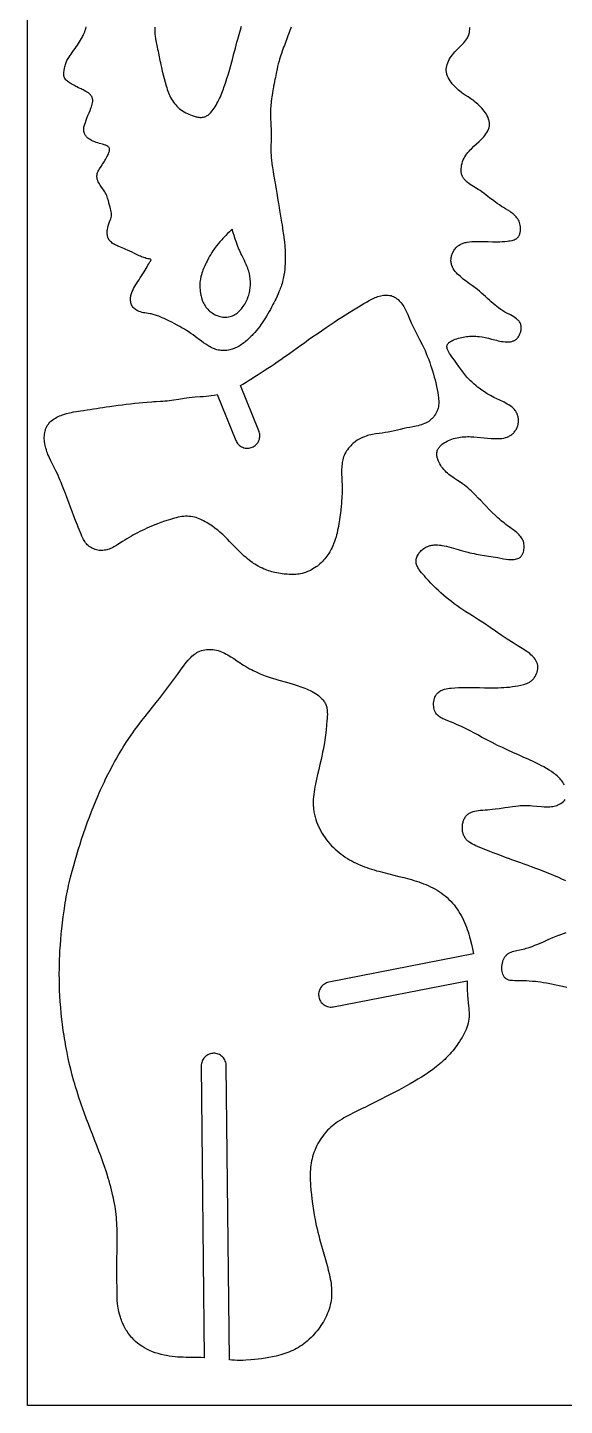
# Model space of a CAD drawing. Extents: x 0 to 1525, y 0 to 1525.
# Drawn here: x 0 to 211, y 0 to 543 of the extents above; entities that cross this region are included whole.
import ezdxf

# ---------------------------------------------------------------- set-up
doc = ezdxf.new("R2010")
doc.units = 0
doc.header["$MEASUREMENT"] = 0

msp = doc.modelspace()

# ---------------------------------------------------------------- linework, layer by layer
for points in [[(0, 0), (0, 1525), (1525, 1525), (1525, 0), (0, 0)], [(80.56, 463.13), (80.06, 462.64), (79.55, 462.15), (78.79, 461.41), (78.04, 460.67), (77.29, 459.91), (76.86, 459.47), (76.45, 459.01), (75.75, 458.23), (75.06, 457.42), (74.41, 456.6), (74.05, 456.11), (73.69, 455.61), (73.34, 455.11), (73, 454.59), (72.62, 454), (72.17, 453.25), (71.72, 452.48), (71.29, 451.71), (70.72, 450.61), (70.4, 449.97), (70.09, 449.33), (69.83, 448.77), (69.58, 448.2), (69.33, 447.63), (69.09, 447.05), (68.87, 446.47), (68.67, 445.89), (68.45, 445.22), (68.28, 444.54), (68.19, 444.2), (68.12, 443.86), (68.05, 443.43), (67.99, 442.99), (67.91, 442.12), (67.88, 441.59), (67.88, 441.06), (67.89, 440.35), (67.91, 439.91), (67.94, 439.46), (68, 438.75), (68.12, 437.87), (68.24, 437.17), (68.34, 436.73), (68.45, 436.3), (68.65, 435.62), (68.95, 434.8), (69.16, 434.31), (69.4, 433.84), (69.66, 433.38), (69.95, 432.93), (70.26, 432.5), (70.59, 432.08), (71.01, 431.61), (71.45, 431.17), (71.85, 430.81), (72.28, 430.48), (72.72, 430.16), (73.18, 429.87), (73.65, 429.61), (74.13, 429.37), (74.73, 429.12), (75.34, 428.91), (75.86, 428.77), (76.4, 428.66), (76.93, 428.57), (77.46, 428.53), (78, 428.51), (78.53, 428.53), (79.15, 428.61), (79.76, 428.73), (80.26, 428.88), (80.74, 429.06), (81.22, 429.29), (81.68, 429.55), (82.13, 429.83), (82.55, 430.15), (83.04, 430.56), (83.49, 430.99), (83.87, 431.39), (84.24, 431.81), (84.58, 432.24), (84.9, 432.68), (85.21, 433.14), (85.51, 433.61), (85.82, 434.15), (86.11, 434.71), (86.35, 435.2), (86.56, 435.69), (86.93, 436.68), (87.1, 437.18), (87.24, 437.69), (87.38, 438.29), (87.51, 438.9), (87.59, 439.42), (87.66, 439.94), (87.71, 440.47), (87.74, 441), (87.77, 441.53), (87.77, 442.06), (87.75, 442.68), (87.71, 443.3), (87.66, 443.83), (87.59, 444.36), (87.49, 444.97), (87.37, 445.58), (87.24, 446.1), (87.11, 446.61), (86.92, 447.2), (86.72, 447.78), (86.4, 448.59), (86.12, 449.24), (85.76, 450.04), (85.38, 450.84), (84.99, 451.63), (84.37, 452.9), (84.06, 453.54), (83.7, 454.34), (83.27, 455.31), (82.88, 456.29), (82.57, 457.11), (82.15, 458.27), (81.81, 459.27), (81.36, 460.61), (80.99, 461.78), (80.56, 463.13)], [(74.65, 398.05), (82.03, 379.9), (82.23, 379.5), (82.46, 379.11), (82.74, 378.73), (83.06, 378.37), (83.43, 378.04), (83.82, 377.74), (84.26, 377.48), (84.72, 377.27), (85.2, 377.1), (85.7, 376.99), (86.19, 376.92), (86.69, 376.91), (87.16, 376.95), (87.63, 377.03), (88.07, 377.15), (88.49, 377.3), (88.89, 377.5), (89.28, 377.73), (89.66, 378.01), (90.02, 378.33), (90.36, 378.7), (90.65, 379.1), (90.91, 379.53), (91.13, 379.99), (91.29, 380.47), (91.41, 380.97), (91.47, 381.46), (91.48, 381.96), (91.44, 382.43), (91.36, 382.9), (91.25, 383.34), (91.09, 383.76), (83.85, 401.58), (84.84, 402.2), (86.07, 402.96), (87.31, 403.73), (88.55, 404.5), (89.55, 405.13), (90.78, 405.91), (92, 406.69), (93.22, 407.48), (94.69, 408.44), (95.9, 409.25), (97.11, 410.07), (98.31, 410.89), (99.74, 411.88), (100.94, 412.72), (101.54, 413.14), (102.13, 413.56), (102.72, 413.98), (103.32, 414.4), (104.74, 415.42), (106.17, 416.43), (107.59, 417.45), (109.02, 418.47), (110.69, 419.66), (112.35, 420.84), (114.03, 422.01), (115.7, 423.17), (117.64, 424.49), (119.57, 425.79), (120.79, 426.59), (122.25, 427.55), (123.71, 428.49), (125.18, 429.42), (126.66, 430.34), (128.39, 431.41), (130.38, 432.62), (132.42, 433.84), (133.44, 434.44), (134.48, 435.03), (135.39, 435.51), (136.32, 435.96), (136.86, 436.2), (137.4, 436.41), (137.96, 436.6), (138.51, 436.77), (139.08, 436.92), (139.65, 437.04), (140.22, 437.12), (140.8, 437.17), (141.39, 437.19), (141.98, 437.17), (142.57, 437.1), (143.14, 436.99), (143.63, 436.84), (144.11, 436.65), (144.56, 436.41), (144.99, 436.14), (145.47, 435.79), (145.92, 435.41), (146.35, 435), (146.76, 434.57), (147.13, 434.13), (147.49, 433.67), (147.82, 433.19), (148.14, 432.7), (148.44, 432.2), (148.72, 431.69), (149.24, 430.65), (149.74, 429.58), (150.2, 428.49), (151.12, 426.32), (151.6, 425.25), (152.11, 424.18), (152.63, 423.14), (153.15, 422.1), (153.69, 421.06), (154.36, 419.77), (155.42, 417.7), (155.92, 416.65), (156.53, 415.33), (157, 414.26), (157.44, 413.18), (157.87, 412.08), (158.37, 410.71), (158.75, 409.61), (159.11, 408.51), (159.46, 407.4), (159.86, 406.02), (160.18, 404.9), (160.47, 403.78), (160.75, 402.65), (161.08, 401.21), (161.32, 400.04), (161.54, 398.87), (161.73, 397.67), (161.82, 396.93), (161.89, 396.18), (161.92, 395.59), (161.93, 395), (161.91, 394.41), (161.86, 393.82), (161.78, 393.25), (161.66, 392.68), (161.58, 392.33), (161.47, 391.99), (161.35, 391.65), (161.21, 391.32), (160.95, 390.79), (160.66, 390.28), (160.33, 389.79), (159.97, 389.32), (159.57, 388.87), (159.37, 388.65), (159.15, 388.44), (158.59, 387.95), (158.29, 387.72), (157.99, 387.5), (157.5, 387.18), (156.98, 386.89), (156.66, 386.73), (156.32, 386.59), (155.65, 386.32), (155.09, 386.13), (154.54, 385.97), (153.83, 385.79), (153.11, 385.63), (151.67, 385.35), (150.51, 385.12), (149.35, 384.88), (148.21, 384.62), (146.79, 384.28), (145.66, 384.01), (144.52, 383.74), (143.39, 383.5), (142.68, 383.36), (141.96, 383.23), (140.81, 383.05), (139.65, 382.89), (138.49, 382.74), (137.05, 382.54), (135.9, 382.34), (135.18, 382.19), (134.47, 382.02), (133.91, 381.87), (133.35, 381.7), (132.65, 381.45), (131.96, 381.17), (131.42, 380.91), (130.89, 380.64), (130.37, 380.34), (129.86, 380.02), (129.35, 379.68), (128.87, 379.32), (128.28, 378.84), (127.72, 378.33), (127.29, 377.91), (126.88, 377.47), (126.63, 377.19), (126.4, 376.9), (125.94, 376.31), (125.62, 375.83), (125.32, 375.32), (124.97, 374.68), (124.81, 374.36), (124.67, 374.02), (124.48, 373.49), (124.3, 372.94), (124.14, 372.39), (124.02, 371.83), (123.93, 371.26), (123.84, 370.69), (123.77, 369.97), (123.72, 369.24), (123.7, 368.65), (123.69, 368.06), (123.69, 367.32), (123.7, 366.57), (123.75, 365.37), (123.81, 363.87), (123.86, 362.67), (123.89, 361.19), (123.86, 359.42), (123.8, 357.68), (123.68, 355.94), (123.62, 355.07), (123.53, 354.2), (123.35, 352.47), (123.21, 351.32), (123.01, 349.87), (122.85, 348.71), (122.74, 347.98), (122.62, 347.25), (122.41, 346.08), (122.12, 344.63), (121.87, 343.48), (121.68, 342.77), (121.49, 342.06), (121.15, 340.93), (120.91, 340.24), (120.66, 339.55), (120.22, 338.46), (119.92, 337.8), (119.59, 337.14), (119.32, 336.62), (119.03, 336.11), (118.65, 335.48), (118.23, 334.87), (117.89, 334.39), (117.53, 333.91), (117.06, 333.33), (116.57, 332.77), (116.15, 332.33), (115.73, 331.91), (115.17, 331.4), (114.61, 330.91), (114.14, 330.53), (113.65, 330.17), (113.04, 329.75), (112.41, 329.36), (111.89, 329.06), (111.37, 328.79), (110.7, 328.47), (110.03, 328.19), (109.47, 327.99), (108.91, 327.81), (108.21, 327.63), (107.5, 327.47), (106.93, 327.38), (106.34, 327.3), (105.62, 327.24), (104.89, 327.2), (104.3, 327.19), (103.71, 327.2), (102.98, 327.23), (102.24, 327.27), (101.06, 327.38), (100.33, 327.47), (99.61, 327.58), (98.88, 327.69), (98.15, 327.83), (97.44, 327.98), (96.73, 328.15), (96.16, 328.3), (95.61, 328.46), (94.91, 328.68), (94.22, 328.92), (93.67, 329.13), (93.14, 329.34), (92.47, 329.64), (91.8, 329.95), (90.76, 330.49), (90.13, 330.86), (89.51, 331.24), (89.02, 331.55), (88.54, 331.88), (87.94, 332.31), (87.36, 332.75), (86.45, 333.48), (85.9, 333.95), (85.37, 334.43), (84.51, 335.23), (83.98, 335.73), (83.46, 336.24), (82.64, 337.07), (81.62, 338.12), (80.61, 339.18), (79.59, 340.23), (78.77, 341.07), (78.25, 341.58), (77.72, 342.09), (77.3, 342.49), (76.87, 342.88), (76.33, 343.37), (75.78, 343.85), (74.89, 344.59), (74.32, 345.04), (73.73, 345.48), (72.79, 346.16), (72.19, 346.58), (71.57, 346.98), (70.57, 347.6), (69.94, 347.98), (69.29, 348.33), (68.76, 348.6), (68.23, 348.86), (67.57, 349.16), (66.88, 349.42), (66.34, 349.6), (65.78, 349.76), (65.08, 349.91), (64.37, 350.02), (63.66, 350.08), (62.94, 350.11), (62.22, 350.1), (61.5, 350.05), (60.78, 349.97), (60.05, 349.86), (59.32, 349.73), (58.59, 349.56), (57.86, 349.38), (57.13, 349.17), (56.26, 348.91), (55.39, 348.63), (53.97, 348.13), (52.55, 347.61), (51.17, 347.09), (49.53, 346.44), (47.92, 345.77), (47, 345.37), (46.08, 344.95), (45.17, 344.53), (44.26, 344.09), (43.36, 343.64), (42.47, 343.17), (41.69, 342.75), (40.92, 342.32), (40.03, 341.8), (39.15, 341.27), (38.25, 340.71), (37.36, 340.13), (35.57, 338.98), (34.8, 338.5), (34.01, 338.06), (33.56, 337.83), (33.09, 337.6), (32.62, 337.39), (32.14, 337.21), (31.67, 337.04), (31.19, 336.91), (30.7, 336.79), (30.21, 336.71), (29.7, 336.66), (29.19, 336.64), (28.68, 336.66), (28.18, 336.7), (27.66, 336.79), (27.14, 336.91), (26.64, 337.06), (26.14, 337.24), (25.66, 337.45), (25.19, 337.69), (24.73, 337.96), (24.29, 338.26), (23.89, 338.58), (23.5, 338.93), (23.15, 339.31), (22.82, 339.71), (22.53, 340.13), (22.26, 340.57), (22.01, 341.01), (21.79, 341.47), (21.42, 342.27), (21.06, 343.08), (20.66, 344.03), (20.27, 344.97), (19.94, 345.78), (19.62, 346.59), (18.88, 348.49), (18.26, 350.12), (17.57, 352.02), (16.96, 353.66), (16.26, 355.56), (15.66, 357.19), (14.95, 359.09), (14.32, 360.72), (13.56, 362.61), (13.22, 363.42), (12.87, 364.23), (12.46, 365.18), (12.04, 366.12), (11.6, 367.07), (11.15, 368), (10.22, 369.87), (9.15, 372.01), (8.65, 373.09), (8.34, 373.77), (8.05, 374.45), (7.84, 374.99), (7.63, 375.54), (7.4, 376.23), (7.19, 376.93), (7.04, 377.49), (6.91, 378.05), (6.78, 378.76), (6.68, 379.48), (6.62, 380.06), (6.6, 380.65), (6.6, 381.24), (6.62, 381.82), (6.67, 382.41), (6.77, 383), (6.92, 383.72), (7.02, 384.08), (7.13, 384.43), (7.35, 384.98), (7.6, 385.5), (7.78, 385.82), (7.98, 386.12), (8.19, 386.42), (8.41, 386.7), (8.81, 387.14), (9.23, 387.54), (9.81, 388.02), (10.12, 388.24), (10.43, 388.45), (10.96, 388.78), (11.5, 389.08), (12.06, 389.36), (12.62, 389.62), (13.21, 389.86), (13.8, 390.08), (14.55, 390.33), (15.3, 390.56), (16.53, 390.87), (17.29, 391.04), (18.06, 391.19), (19.27, 391.4), (20.79, 391.64), (21.99, 391.81), (23.46, 392.03), (24.61, 392.21), (26.02, 392.42), (27.13, 392.59), (28.52, 392.81), (29.61, 392.98), (30.98, 393.19), (32.35, 393.39), (34.01, 393.63), (35.68, 393.85), (37.36, 394.06), (38.78, 394.24), (40.5, 394.43), (42.21, 394.61), (43.95, 394.78), (45.39, 394.91), (47.13, 395.06), (48.88, 395.19), (49.75, 395.25), (50.62, 395.3), (52.37, 395.42), (53.24, 395.47), (54.11, 395.54), (54.99, 395.61), (55.85, 395.69), (56.73, 395.79), (57.59, 395.91), (59.6, 396.23), (61.62, 396.58), (62.63, 396.74), (63.64, 396.88), (64.8, 397.01), (65.96, 397.12), (67.99, 397.26), (69.16, 397.34), (70.32, 397.45), (71.34, 397.56), (72.34, 397.69), (73.5, 397.86), (74.65, 398.05)], [(69.62, 18.75), (68.43, 18.82), (67.24, 18.87), (65.85, 18.89), (64.46, 18.91), (62.47, 18.93), (61.28, 18.96), (60.08, 19.01), (59.08, 19.07), (58.08, 19.16), (56.9, 19.28), (55.71, 19.45), (54.73, 19.61), (53.74, 19.8), (52.58, 20.07), (51.43, 20.39), (50.29, 20.75), (49.16, 21.17), (48.06, 21.64), (47.51, 21.89), (46.97, 22.16), (46.1, 22.64), (45.24, 23.16), (44.74, 23.48), (44.25, 23.83), (43.77, 24.18), (43.29, 24.55), (42.54, 25.2), (42.17, 25.54), (41.81, 25.89), (41.4, 26.32), (40.99, 26.76), (40.6, 27.22), (40.23, 27.68), (39.63, 28.49), (39.08, 29.32), (38.76, 29.83), (38.46, 30.35), (38.17, 30.87), (37.9, 31.41), (37.39, 32.5), (37.16, 33.05), (36.94, 33.61), (36.74, 34.18), (36.55, 34.74), (36.22, 35.89), (35.98, 36.86), (35.78, 37.84), (35.67, 38.43), (35.58, 39.02), (35.43, 40.21), (35.35, 41.2), (35.3, 42.19), (35.26, 43.38), (35.24, 44.57), (35.23, 46.56), (35.21, 48.94), (35.2, 51.33), (35.21, 53.71), (35.21, 55.7), (35.22, 58.08), (35.24, 60.47), (35.27, 62.86), (35.28, 64.85), (35.28, 67.24), (35.26, 68.43), (35.24, 69.63), (35.19, 70.82), (35.14, 72.01), (35.07, 73), (34.99, 73.98), (34.88, 75.17), (34.74, 76.35), (34.61, 77.33), (34.46, 78.31), (34.27, 79.49), (34.04, 80.66), (33.85, 81.63), (33.64, 82.6), (33.36, 83.76), (33.08, 84.92), (32.77, 86.08), (32.46, 87.23), (32.12, 88.39), (31.77, 89.53), (31.17, 91.44), (30.8, 92.58), (30.42, 93.71), (29.63, 95.97), (28.81, 98.22), (28.12, 100.08), (27.26, 102.31), (26.4, 104.54), (25.54, 106.76), (24.82, 108.61), (23.97, 110.83), (23.26, 112.69), (22.43, 114.92), (21.75, 116.78), (21.35, 117.9), (20.96, 119.03), (20.2, 121.28), (19.48, 123.56), (18.9, 125.46), (18.56, 126.61), (18.24, 127.75), (17.62, 130.06), (17.32, 131.22), (17.03, 132.38), (16.56, 134.31), (16.04, 136.65), (15.56, 138.99), (15.11, 141.34), (14.76, 143.3), (14.56, 144.48), (14.37, 145.66), (14.08, 147.63), (13.75, 150), (13.63, 150.99), (13.52, 151.98), (13.26, 154.35), (13.05, 156.73), (12.96, 157.92), (12.87, 159.11), (12.75, 161.09), (12.64, 163.47), (12.57, 165.46), (12.53, 167.84), (12.51, 169.83), (12.53, 172.21), (12.58, 174.6), (12.62, 175.79), (12.67, 176.98), (12.77, 178.97), (12.92, 181.35), (13.07, 183.33), (13.27, 185.71), (13.37, 186.7), (13.47, 187.69), (13.6, 188.88), (13.73, 190.06), (14.03, 192.43), (14.36, 194.8), (14.66, 196.76), (14.85, 197.94), (15.05, 199.11), (15.27, 200.29), (15.49, 201.46), (15.96, 203.79), (16.17, 204.76), (16.39, 205.73), (16.95, 208.05), (17.55, 210.35), (18.17, 212.66), (18.71, 214.57), (19.39, 216.86), (19.98, 218.76), (20.69, 221.05), (21.31, 222.95), (22.06, 225.22), (22.84, 227.49), (23.65, 229.75), (24.34, 231.63), (25.19, 233.87), (26.07, 236.1), (26.99, 238.32), (27.77, 240.16), (28.25, 241.25), (28.73, 242.35), (29.73, 244.53), (30.24, 245.61), (30.76, 246.69), (31.64, 248.47), (32.74, 250.6), (33.21, 251.48), (33.68, 252.36), (34.26, 253.41), (34.84, 254.45), (35.83, 256.17), (36.45, 257.2), (37.07, 258.22), (37.7, 259.23), (38.34, 260.24), (38.99, 261.25), (39.65, 262.24), (40.78, 263.89), (41.46, 264.87), (42.16, 265.84), (43.58, 267.76), (45.04, 269.67), (46.26, 271.24), (47.74, 273.12), (49.22, 274.98), (50.69, 276.84), (51.9, 278.38), (53.11, 279.93), (54.3, 281.48), (55.49, 283.04), (56.67, 284.61), (57.86, 286.21), (59.05, 287.83), (60.26, 289.49), (61.73, 291.5), (62.49, 292.49), (63.28, 293.45), (63.75, 293.98), (64.24, 294.49), (64.75, 294.98), (65.27, 295.44), (65.73, 295.81), (66.21, 296.14), (66.7, 296.45), (67.21, 296.74), (67.84, 297.02), (68.48, 297.26), (69.14, 297.44), (69.81, 297.57), (70.42, 297.65), (71.02, 297.69), (71.63, 297.7), (72.23, 297.69), (72.94, 297.63), (73.65, 297.53), (74.35, 297.39), (75.03, 297.21), (75.7, 297), (76.35, 296.76), (76.99, 296.5), (77.62, 296.2), (78.24, 295.88), (78.85, 295.54), (79.45, 295.19), (80.04, 294.82), (81.21, 294.05), (82.37, 293.26), (83.7, 292.35), (84.38, 291.91), (85.06, 291.48), (86.25, 290.77), (87.47, 290.09), (88.18, 289.72), (88.89, 289.36), (90.33, 288.68), (91.6, 288.13), (92.89, 287.61), (93.64, 287.33), (94.39, 287.06), (95.89, 286.55), (97.41, 286.08), (98.94, 285.62), (102, 284.74), (104.67, 283.96), (106.18, 283.48), (107.68, 282.97), (109.17, 282.42), (109.9, 282.12), (110.63, 281.8), (111.35, 281.46), (112.06, 281.1), (112.75, 280.71), (113.44, 280.3), (114.03, 279.9), (114.6, 279.48), (115.16, 279.04), (115.69, 278.56), (115.96, 278.28), (116.23, 277.99), (116.48, 277.69), (116.71, 277.37), (116.93, 277.05), (117.13, 276.71), (117.31, 276.36), (117.47, 276), (117.6, 275.63), (117.72, 275.26), (117.81, 274.88), (117.89, 274.49), (117.95, 274.1), (118, 273.71), (118.06, 272.93), (118.07, 272.1), (118.05, 271.27), (118, 270.44), (117.92, 269.61), (117.76, 267.96), (117.55, 265.95), (117.32, 263.97), (117.2, 263), (117.07, 262.03), (116.92, 261.06), (116.76, 260.1), (116.41, 258.17), (116.21, 257.21), (116.01, 256.25), (115.58, 254.32), (115.12, 252.38), (114.65, 250.44), (114.19, 248.49), (113.76, 246.54), (113.34, 244.57), (113.16, 243.58), (112.99, 242.59), (112.84, 241.6), (112.71, 240.61), (112.61, 239.62), (112.54, 238.62), (112.51, 237.63), (112.52, 236.64), (112.54, 236.15), (112.57, 235.65), (112.66, 234.67), (112.73, 234.18), (112.81, 233.69), (113.01, 232.71), (113.12, 232.22), (113.24, 231.74), (113.52, 230.78), (113.84, 229.83), (114.21, 228.89), (114.61, 227.96), (115.05, 227.04), (115.53, 226.14), (116.03, 225.26), (116.58, 224.4), (117.16, 223.56), (117.76, 222.74), (118.39, 221.94), (119.05, 221.16), (119.73, 220.41), (120.44, 219.69), (121.17, 219), (121.92, 218.33), (122.69, 217.69), (123.48, 217.08), (124.29, 216.49), (125.11, 215.92), (125.95, 215.39), (126.81, 214.87), (127.67, 214.39), (128.55, 213.93), (129.44, 213.49), (130.16, 213.15), (130.88, 212.84), (131.8, 212.46), (132.71, 212.11), (133.64, 211.77), (134.57, 211.45), (135.52, 211.14), (136.47, 210.85), (137.43, 210.57), (138.39, 210.31), (140.33, 209.79), (142.3, 209.3), (144.28, 208.82), (146.26, 208.34), (148.25, 207.84), (150.22, 207.31), (151.2, 207.03), (152.17, 206.74), (153.14, 206.44), (154.09, 206.12), (155.04, 205.79), (155.97, 205.44), (156.9, 205.07), (157.81, 204.68), (158.71, 204.26), (159.58, 203.83), (160.45, 203.36), (161.3, 202.87), (162.13, 202.35), (162.94, 201.81), (163.73, 201.22), (164.5, 200.61), (165.24, 199.96), (165.96, 199.28), (166.65, 198.57), (167.32, 197.83), (167.97, 197.06), (168.58, 196.27), (169.17, 195.45), (169.73, 194.62), (170.27, 193.76), (170.77, 192.89), (171.25, 192.01), (171.68, 191.1), (172.1, 190.19), (172.48, 189.27), (172.83, 188.34), (173.17, 187.4), (173.48, 186.46), (173.77, 185.51), (174.04, 184.55), (174.3, 183.59), (174.78, 181.67), (175.23, 179.73), (175.68, 177.79), (118.6, 166.62), (118.16, 166.51), (117.74, 166.36), (117.3, 166.17), (116.89, 165.93), (116.48, 165.64), (116.11, 165.31), (115.77, 164.94), (115.46, 164.53), (115.2, 164.1), (114.99, 163.64), (114.82, 163.17), (114.71, 162.68), (114.64, 162.21), (114.62, 161.73), (114.65, 161.29), (114.72, 160.84), (114.82, 160.4), (114.97, 159.98), (115.16, 159.54), (115.4, 159.13), (115.69, 158.72), (116.02, 158.35), (116.39, 158.01), (116.8, 157.7), (117.23, 157.44), (117.69, 157.22), (118.16, 157.06), (118.65, 156.95), (119.12, 156.88), (119.6, 156.86), (120.05, 156.89), (120.49, 156.96), (173.07, 167.25), (173.12, 164.51), (173.18, 163.14), (173.22, 162.28), (173.28, 161.42), (173.4, 160.03), (173.54, 158.65), (173.69, 157.26), (173.77, 156.4), (173.84, 155.53), (173.88, 154.68), (173.89, 153.82), (173.87, 152.97), (173.81, 152.12), (173.69, 151.29), (173.51, 150.46), (173.28, 149.64), (173.01, 148.83), (172.7, 148.02), (172.35, 147.23), (171.96, 146.45), (171.55, 145.68), (171.12, 144.92), (170.67, 144.17), (170.11, 143.29), (169.52, 142.42), (169.03, 141.71), (168.52, 141.02), (167.99, 140.33), (167.45, 139.66), (166.89, 139), (166.32, 138.36), (165.62, 137.6), (164.9, 136.85), (164.3, 136.25), (163.67, 135.66), (163.04, 135.08), (162.39, 134.51), (161.74, 133.96), (161.07, 133.42), (160.26, 132.79), (159.43, 132.17), (158.03, 131.18), (157.32, 130.7), (156.6, 130.23), (155.15, 129.3), (153.68, 128.41), (152.2, 127.53), (150.71, 126.68), (149.21, 125.84), (147.41, 124.85), (145.9, 124.03), (144.38, 123.24), (142.86, 122.45), (141.03, 121.51), (139.5, 120.74), (137.97, 119.96), (136.43, 119.2), (134.59, 118.28), (133.04, 117.51), (131.5, 116.75), (129.96, 115.98), (128.42, 115.2), (126.88, 114.42), (125.36, 113.61), (124.61, 113.19), (123.87, 112.75), (122.99, 112.21), (122.12, 111.65), (121.42, 111.16), (120.73, 110.64), (120.06, 110.1), (119.41, 109.54), (118.78, 108.95), (118.17, 108.34), (117.47, 107.57), (116.79, 106.76), (116.26, 106.07), (115.75, 105.36), (115.26, 104.63), (114.8, 103.88), (114.37, 103.12), (113.96, 102.34), (113.51, 101.39), (113.09, 100.43), (112.78, 99.61), (112.5, 98.78), (112.25, 97.95), (112.03, 97.11), (111.84, 96.27), (111.69, 95.42), (111.56, 94.57), (111.46, 93.72), (111.39, 92.86), (111.34, 92), (111.31, 91.14), (111.31, 90.28), (111.35, 88.55), (111.4, 87.52), (111.47, 86.48), (111.61, 84.76), (111.69, 83.91), (111.78, 83.05), (111.97, 81.35), (112.24, 79.32), (112.36, 78.48), (112.49, 77.63), (112.76, 75.95), (112.91, 75.11), (113.06, 74.27), (113.25, 73.26), (113.44, 72.26), (113.72, 70.91), (114.02, 69.57), (114.32, 68.23), (114.65, 66.89), (114.99, 65.54), (115.34, 64.2), (115.72, 62.84), (116.1, 61.49), (116.91, 58.77), (117.31, 57.41), (117.71, 56.04), (118.09, 54.68), (118.45, 53.32), (118.78, 51.96), (119.08, 50.59), (119.24, 49.74), (119.39, 48.89), (119.51, 48.04), (119.61, 47.19), (119.69, 46.35), (119.74, 45.5), (119.76, 44.66), (119.76, 43.82), (119.72, 42.98), (119.65, 42.15), (119.55, 41.31), (119.41, 40.49), (119.24, 39.66), (119.03, 38.84), (118.73, 37.85), (118.38, 36.89), (118.06, 36.08), (117.71, 35.29), (117.32, 34.51), (116.92, 33.73), (116.49, 32.97), (116.04, 32.22), (115.56, 31.48), (115.06, 30.76), (114.55, 30.05), (114.01, 29.35), (113.46, 28.68), (112.89, 28.02), (112.3, 27.38), (111.7, 26.75), (110.95, 26.04), (110.17, 25.35), (109.51, 24.8), (108.83, 24.27), (108.13, 23.78), (107.42, 23.3), (106.69, 22.85), (105.95, 22.43), (105.2, 22.04), (104.43, 21.67), (103.66, 21.33), (102.87, 21.01), (102.09, 20.71), (101.31, 20.43), (100.53, 20.18), (99.74, 19.94), (98.83, 19.69), (97.91, 19.45), (96.43, 19.11), (95.02, 18.83), (93.68, 18.59), (92.11, 18.35), (90.79, 18.19), (89.41, 18.05), (87.95, 17.92), (86.03, 17.78), (84.84, 17.72), (84.24, 17.7), (83.63, 17.7), (82.59, 17.73), (81.55, 17.79), (80.51, 17.87), (79.47, 17.96), (78.26, 133.79), (78.23, 134.24), (78.17, 134.69), (78.05, 135.15), (77.89, 135.6), (77.68, 136.05), (77.43, 136.48), (77.12, 136.88), (76.78, 137.26), (76.4, 137.59), (75.98, 137.89), (75.55, 138.14), (75.1, 138.34), (74.65, 138.49), (74.18, 138.59), (73.73, 138.65), (73.28, 138.66), (72.83, 138.64), (72.39, 138.57), (71.92, 138.46), (71.47, 138.3), (71.02, 138.09), (70.6, 137.83), (70.19, 137.53), (69.82, 137.18), (69.48, 136.8), (69.19, 136.39), (68.94, 135.96), (68.74, 135.5), (68.59, 135.05), (68.49, 134.59), (68.43, 134.14), (68.41, 133.69), (69.62, 18.75)]]:
    msp.add_lwpolyline(points, close=True)
for points in [[(103.87, 542.77), (103.7, 542.33), (103.35, 541.44), (103.01, 540.56), (102.78, 539.97), (102.5, 539.23), (102.22, 538.49), (101.94, 537.75), (101.67, 537.01), (101.4, 536.26), (101.13, 535.52), (100.86, 534.78), (100.6, 534.03), (100.34, 533.28), (100.02, 532.38), (99.77, 531.63), (99.53, 530.88), (99.29, 530.13), (99.06, 529.37), (98.76, 528.3), (98.5, 527.23), (98.29, 526.3), (98.16, 525.69), (98.04, 525.07), (97.91, 524.45), (97.76, 523.67), (97.59, 522.89), (97.44, 522.12), (97.29, 521.34), (97.09, 520.41), (96.91, 519.48), (96.82, 519.02), (96.74, 518.55), (96.6, 517.77), (96.44, 516.84), (96.28, 515.9), (96.19, 515.27), (96.08, 514.48), (96.02, 514.09), (95.98, 513.7), (95.89, 512.91), (95.8, 511.96), (95.76, 511.41), (95.72, 510.86), (95.68, 509.91), (95.66, 508.97), (95.66, 508.18), (95.67, 507.23), (95.71, 506.28), (95.75, 505.49), (95.79, 504.54), (95.83, 503.75), (95.88, 502.8), (95.91, 501.85), (95.92, 500.75), (95.92, 499.64), (95.91, 498.53), (95.88, 497.42), (95.86, 496.31), (95.85, 495.04), (95.85, 494.1), (95.86, 493.31), (95.91, 492.2), (95.96, 491.42), (96.05, 490.32), (96.2, 489.06), (96.33, 488.12), (96.43, 487.5), (96.56, 486.71), (96.69, 485.93), (96.91, 484.68), (97.02, 484.06), (97.16, 483.28), (97.27, 482.65), (97.4, 481.87), (97.51, 481.25), (97.64, 480.47), (97.79, 479.53), (97.89, 478.91), (98.02, 478.13), (98.15, 477.35), (98.3, 476.41), (98.45, 475.48), (98.6, 474.54), (98.81, 473.29), (98.94, 472.51), (99.07, 471.73), (99.28, 470.49), (99.38, 469.86), (99.51, 469.08), (99.64, 468.3), (99.77, 467.52), (99.9, 466.74), (100.03, 465.96), (100.21, 464.87), (100.41, 463.62), (100.6, 462.37), (100.72, 461.58), (100.9, 460.33), (100.99, 459.7), (101.06, 459.07), (101.19, 457.97), (101.3, 456.87), (101.37, 455.93), (101.43, 454.98), (101.47, 454.19), (101.5, 453.09), (101.5, 451.98), (101.51, 451.43), (101.5, 450.87), (101.45, 449.6), (101.39, 448.49), (101.35, 447.94), (101.29, 447.38), (101.16, 446.27), (100.97, 445.02), (100.73, 443.78), (100.6, 443.16), (100.39, 442.39), (100.22, 441.78), (100.03, 441.18), (99.83, 440.59), (99.55, 439.84), (99.32, 439.25), (99.02, 438.52), (98.65, 437.65), (98.25, 436.78), (97.72, 435.64), (97.37, 434.92), (97.02, 434.22), (96.66, 433.51), (96.22, 432.67), (95.62, 431.55), (95.16, 430.72), (94.69, 429.89), (94.13, 428.93), (93.72, 428.26), (93.21, 427.45), (92.69, 426.66), (92.05, 425.74), (91.31, 424.72), (90.74, 423.97), (90.14, 423.23), (89.52, 422.51), (89.16, 422.1), (88.78, 421.69), (88.46, 421.35), (88.13, 421.01), (87.44, 420.34), (86.75, 419.7), (86.32, 419.33), (85.89, 418.97), (85.52, 418.67), (85.14, 418.38), (84.69, 418.04), (84.22, 417.72), (83.76, 417.42), (83.28, 417.12), (82.8, 416.85), (82.3, 416.59), (81.87, 416.39), (81.43, 416.2), (80.99, 416.03), (80.54, 415.87), (80.09, 415.73), (79.63, 415.62), (79.08, 415.51), (78.52, 415.43), (78.05, 415.38), (77.56, 415.35), (77.08, 415.34), (76.6, 415.36), (76.13, 415.4), (75.65, 415.46), (75.11, 415.56), (74.57, 415.69), (74.12, 415.83), (73.67, 415.99), (73.22, 416.16), (72.78, 416.35), (72.36, 416.55), (71.93, 416.77), (71.45, 417.04), (70.97, 417.32), (70.17, 417.83), (69.26, 418.46), (68.5, 419.02), (67.61, 419.69), (66.86, 420.27), (65.97, 420.94), (65.2, 421.5), (64.29, 422.13), (63.77, 422.49), (63.23, 422.83), (62.56, 423.25), (61.76, 423.74), (60.81, 424.31), (59.98, 424.78), (58.88, 425.41), (57.77, 426.02), (56.79, 426.54), (55.67, 427.12), (55.1, 427.4), (54.38, 427.74), (53.82, 428), (53.08, 428.32), (52.5, 428.56), (51.75, 428.85), (51.16, 429.06), (50.4, 429.31), (49.8, 429.49), (49.42, 429.59), (49.03, 429.68), (48.65, 429.77), (48.25, 429.85), (47.47, 429.98), (46.21, 430.18), (45.67, 430.28), (45.14, 430.39), (44.52, 430.56), (43.92, 430.77), (43.55, 430.93), (43.19, 431.11), (42.85, 431.32), (42.51, 431.55), (42.19, 431.8), (41.89, 432.07), (41.62, 432.36), (41.38, 432.67), (41.16, 433), (40.97, 433.35), (40.82, 433.72), (40.7, 434.1), (40.65, 434.3), (40.61, 434.49), (40.55, 434.89), (40.52, 435.37), (40.52, 435.85), (40.55, 436.25), (40.61, 436.64), (40.69, 437.03), (40.78, 437.41), (40.9, 437.79), (41.03, 438.17), (41.2, 438.61), (41.4, 439.04), (41.75, 439.75), (42.14, 440.44), (42.54, 441.12), (43.06, 441.93), (43.49, 442.6), (43.94, 443.28), (44.38, 443.96), (44.91, 444.78), (45.43, 445.58), (45.93, 446.38), (46.33, 447.04), (46.71, 447.69), (47.06, 448.32), (47.43, 448.96), (47.74, 449.52), (48.05, 450.07), (48.21, 450.33), (48.37, 450.59), (48.52, 450.86), (48.58, 451), (48.62, 451.15), (48.55, 451.23), (48.47, 451.29), (48.38, 451.33), (48.28, 451.36), (47.86, 451.43), (47.31, 451.55), (46.76, 451.68), (46.27, 451.82), (45.79, 451.97), (44.9, 452.3), (44.43, 452.5), (43.96, 452.71), (43.44, 452.96), (42.93, 453.21), (42.13, 453.61), (41.18, 454.07), (40.34, 454.47), (39.31, 454.94), (38.72, 455.2), (37.98, 455.52), (37.23, 455.83), (36.63, 456.07), (35.89, 456.37), (35.53, 456.52), (35.16, 456.68), (34.81, 456.85), (34.45, 457.02), (34.11, 457.21), (33.77, 457.42), (33.38, 457.69), (33.01, 457.99), (32.71, 458.27), (32.44, 458.56), (32.19, 458.88), (31.97, 459.21), (31.79, 459.56), (31.64, 459.92), (31.57, 460.15), (31.51, 460.38), (31.43, 460.85), (31.39, 461.17), (31.37, 461.49), (31.36, 461.89), (31.38, 462.28), (31.41, 462.67), (31.47, 463.06), (31.62, 463.84), (31.78, 464.46), (31.89, 464.85), (32.02, 465.23), (32.3, 465.99), (32.58, 466.75), (32.77, 467.28), (32.91, 467.81), (33.03, 468.34), (33.06, 468.61), (33.08, 468.88), (33.08, 469.15), (33.06, 469.42), (32.99, 469.96), (32.84, 470.59), (32.67, 471.2), (32.49, 471.82), (32.28, 472.6), (32.07, 473.38), (31.96, 473.85), (31.84, 474.31), (31.54, 475.38), (31.37, 475.9), (31.18, 476.41), (30.96, 476.91), (30.72, 477.4), (30.48, 477.82), (30.22, 478.22), (29.91, 478.69), (29.58, 479.14), (28.91, 480.05), (28.59, 480.51), (28.29, 480.98), (28.05, 481.39), (27.84, 481.81), (27.63, 482.32), (27.55, 482.58), (27.48, 482.84), (27.38, 483.39), (27.35, 483.67), (27.34, 483.95), (27.34, 484.23), (27.36, 484.51), (27.4, 484.78), (27.46, 485.05), (27.61, 485.5), (27.79, 485.94), (28.04, 486.44), (28.33, 486.91), (28.95, 487.85), (29.55, 488.77), (30.12, 489.69), (30.4, 490.16), (30.67, 490.63), (31.22, 491.6), (31.83, 492.78), (32.07, 493.31), (32.17, 493.58), (32.26, 493.86), (32.31, 494.13), (32.32, 494.4), (32.3, 494.67), (32.23, 494.93), (32.12, 495.19), (31.97, 495.43), (31.78, 495.64), (31.57, 495.83), (31.34, 495.98), (31.1, 496.11), (30.84, 496.21), (30.58, 496.29), (29.49, 496.6), (28.27, 496.94), (27.67, 497.12), (27.07, 497.31), (26.48, 497.52), (25.75, 497.82), (25.17, 498.1), (24.6, 498.41), (24.34, 498.58), (24.08, 498.76), (23.76, 499.01), (23.47, 499.28), (23.24, 499.51), (23.04, 499.76), (22.85, 500.02), (22.68, 500.29), (22.53, 500.58), (22.4, 500.87), (22.27, 501.25), (22.18, 501.64), (22.13, 501.96), (22.11, 502.27), (22.12, 502.66), (22.16, 503.05), (22.21, 503.37), (22.28, 503.68), (22.38, 504.07), (22.51, 504.45), (22.76, 505.21), (23.08, 506.11), (23.35, 506.85), (23.76, 507.88), (24.23, 509.04), (24.6, 509.91), (24.96, 510.79), (25.15, 511.31), (25.32, 511.84), (25.46, 512.38), (25.58, 512.93), (25.62, 513.21), (25.65, 513.49), (25.66, 513.77), (25.66, 514.05), (25.63, 514.33), (25.58, 514.59), (25.51, 514.86), (25.41, 515.11), (25.27, 515.36), (25.13, 515.6), (24.96, 515.82), (24.78, 516.03), (24.37, 516.43), (23.94, 516.79), (23.48, 517.11), (23.01, 517.41), (22.32, 517.79), (21.91, 518), (21.48, 518.21), (21.13, 518.38), (20.77, 518.55), (20.08, 518.88), (19.37, 519.23), (19.02, 519.4), (18.68, 519.58), (18.18, 519.84), (17.69, 520.11), (17.2, 520.4), (16.72, 520.71), (16.38, 520.94), (16.04, 521.19), (15.71, 521.44), (15.4, 521.72), (15.11, 522), (14.85, 522.31), (14.72, 522.5), (14.61, 522.69), (14.51, 522.9), (14.43, 523.11), (14.34, 523.49), (14.29, 523.87), (14.29, 524.35), (14.32, 524.83), (14.43, 525.65), (14.58, 526.6), (14.66, 527.07), (14.76, 527.53), (14.89, 527.98), (15.03, 528.42), (15.17, 528.79), (15.32, 529.15), (15.53, 529.58), (15.75, 529.99), (15.98, 530.4), (16.24, 530.81), (16.76, 531.61), (17.13, 532.14), (17.6, 532.79), (18.15, 533.56), (18.71, 534.33), (19.17, 534.97), (19.61, 535.62), (20.06, 536.27), (20.49, 536.94), (20.91, 537.61), (21.3, 538.29), (21.49, 538.64), (21.68, 538.99), (21.89, 539.42), (22.09, 539.85), (22.31, 540.36), (22.51, 540.88), (22.72, 541.48), (22.91, 542.08), (23.11, 542.85)], [(50.08, 542.69), (50.08, 541.84), (50.11, 540.99), (50.18, 540.02), (50.29, 539.06), (50.42, 538.22), (50.56, 537.38), (50.93, 535.48), (51.09, 534.77), (51.23, 534.06), (51.4, 533.24), (51.57, 532.41), (51.86, 531), (52, 530.3), (52.15, 529.59), (52.32, 528.77), (52.49, 527.94), (52.76, 526.76), (53.07, 525.35), (53.41, 523.93), (53.77, 522.5), (54.15, 521.06), (54.57, 519.62), (54.79, 518.91), (55.02, 518.2), (55.28, 517.5), (55.55, 516.8), (55.78, 516.24), (56.04, 515.68), (56.35, 515.03), (56.7, 514.39), (57.07, 513.78), (57.47, 513.18), (57.89, 512.61), (58.34, 512.07), (58.82, 511.56), (59.34, 511.07), (59.88, 510.61), (60.45, 510.17), (61.05, 509.76), (61.68, 509.38), (62.32, 509.02), (62.99, 508.68), (63.56, 508.42), (64.15, 508.18), (64.87, 507.9), (65.6, 507.65), (66.34, 507.44), (66.71, 507.35), (67.08, 507.28), (67.44, 507.23), (67.8, 507.19), (68.16, 507.18), (68.52, 507.18), (68.87, 507.21), (69.21, 507.26), (69.55, 507.34), (69.87, 507.44), (70.19, 507.58), (70.5, 507.74), (70.8, 507.92), (71.08, 508.12), (71.37, 508.35), (71.65, 508.6), (71.91, 508.85), (72.16, 509.12), (72.66, 509.71), (73.12, 510.32), (73.48, 510.86), (73.84, 511.4), (74.23, 512.05), (74.61, 512.71), (74.97, 513.37), (75.3, 514.03), (75.62, 514.68), (75.93, 515.34), (76.5, 516.67), (77.01, 518), (77.49, 519.34), (77.95, 520.69), (78.52, 522.51), (79.08, 524.35), (79.62, 526.21), (80.01, 527.61), (80.4, 529.01), (80.65, 529.95), (80.97, 531.13), (81.28, 532.3), (81.59, 533.48), (81.84, 534.42), (82.16, 535.59), (82.47, 536.76), (82.79, 537.93), (83.3, 539.8), (83.81, 541.67), (84.2, 543.06)], [(211.46, 244.36), (211.12, 244.91), (210.76, 245.43), (210.38, 245.94), (210.04, 246.34), (209.7, 246.73), (209.34, 247.11), (208.97, 247.48), (208.52, 247.88), (208.07, 248.27), (207.6, 248.65), (207.13, 249.02), (206.29, 249.61), (205.43, 250.18), (204.41, 250.81), (203.37, 251.41), (202.46, 251.9), (201.54, 252.37), (200.44, 252.91), (199.34, 253.43), (197.44, 254.29), (195.2, 255.28), (193.29, 256.13), (191.07, 257.13), (189.18, 258), (186.99, 259.02), (185.13, 259.92), (182.98, 260.98), (180.87, 262.08), (178.78, 263.2), (177.28, 264), (175.78, 264.8), (174.27, 265.59), (172.43, 266.53), (170.86, 267.29), (169.26, 268.03), (167.61, 268.74), (166.6, 269.15), (165.57, 269.55), (164.56, 269.95), (164.06, 270.17), (163.56, 270.4), (163.1, 270.64), (162.65, 270.91), (162.22, 271.19), (161.81, 271.51), (161.44, 271.86), (161.1, 272.24), (160.8, 272.64), (160.55, 273.09), (160.33, 273.58), (160.16, 274.1), (160.03, 274.63), (159.95, 275.17), (159.9, 275.83), (159.9, 276.49), (159.97, 277.15), (160.08, 277.8), (160.22, 278.32), (160.41, 278.84), (160.63, 279.33), (160.91, 279.8), (161.05, 280.01), (161.21, 280.21), (161.55, 280.58), (161.94, 280.91), (162.35, 281.19), (162.81, 281.45), (163.28, 281.66), (163.77, 281.85), (164.27, 282), (164.89, 282.16), (165.53, 282.28), (166.16, 282.37), (166.81, 282.45), (168.26, 282.58), (169.72, 282.67), (171.13, 282.72), (172.53, 282.75), (173.9, 282.75), (175.27, 282.73), (177.97, 282.66), (180, 282.6), (182.04, 282.57), (184.09, 282.57), (185.31, 282.6), (186.51, 282.64), (187.56, 282.69), (188.59, 282.77), (189.81, 282.89), (191.02, 283.04), (192.06, 283.19), (193.09, 283.38), (194.3, 283.63), (195.5, 283.93), (196.08, 284.1), (196.66, 284.31), (197.22, 284.55), (197.75, 284.84), (198.01, 285.01), (198.27, 285.19), (198.51, 285.38), (198.74, 285.58), (198.96, 285.79), (199.17, 286.02), (199.37, 286.25), (199.56, 286.49), (199.91, 287.03), (200.22, 287.6), (200.48, 288.18), (200.68, 288.79), (200.83, 289.39), (200.93, 289.99), (200.96, 290.3), (200.97, 290.61), (200.97, 290.91), (200.95, 291.22), (200.91, 291.5), (200.86, 291.78), (200.79, 292.06), (200.71, 292.33), (200.62, 292.6), (200.5, 292.86), (200.24, 293.36), (199.92, 293.86), (199.57, 294.33), (199.17, 294.77), (198.75, 295.19), (198.27, 295.62), (197.77, 296.03), (197.26, 296.43), (196.73, 296.8), (195.45, 297.65), (194.13, 298.45), (192.83, 299.25), (191.26, 300.24), (188.86, 301.79), (186.57, 303.33), (184.35, 304.85), (182.14, 306.36), (179.91, 307.86), (177.63, 309.35), (175.29, 310.85), (174.12, 311.6), (172.65, 312.55), (171.48, 313.32), (170.31, 314.1), (169.17, 314.89), (168.04, 315.69), (166.94, 316.5), (165.85, 317.34), (164.81, 318.19), (163.78, 319.06), (162.78, 319.95), (161.8, 320.87), (160.82, 321.82), (159.86, 322.79), (158.88, 323.81), (157.91, 324.84), (156.91, 325.91), (156.27, 326.61), (155.63, 327.32), (155.14, 327.9), (154.67, 328.49), (154.41, 328.86), (154.16, 329.23), (153.92, 329.61), (153.7, 330), (153.51, 330.38), (153.35, 330.77), (153.21, 331.16), (153.11, 331.57), (153.05, 331.97), (153.02, 332.38), (153.03, 332.79), (153.08, 333.19), (153.18, 333.61), (153.32, 334.02), (153.48, 334.42), (153.68, 334.81), (153.91, 335.21), (154.16, 335.58), (154.44, 335.95), (154.73, 336.29), (155.04, 336.62), (155.37, 336.93), (155.71, 337.21), (156.08, 337.48), (156.43, 337.71), (156.8, 337.92), (157.18, 338.11), (157.58, 338.27), (158.2, 338.48), (158.52, 338.57), (158.84, 338.64), (159.26, 338.72), (159.68, 338.77), (160.1, 338.81), (160.52, 338.83), (160.97, 338.83), (161.41, 338.82), (162.28, 338.76), (162.74, 338.71), (163.19, 338.64), (164.08, 338.48), (165, 338.29), (165.91, 338.07), (166.82, 337.82), (167.74, 337.56), (169.54, 337.01), (170.43, 336.75), (171.31, 336.49), (172.33, 336.21), (173.35, 335.95), (174.18, 335.75), (175.01, 335.57), (175.83, 335.4), (176.64, 335.24), (178.27, 334.94), (179.91, 334.67), (181.59, 334.4), (183.34, 334.12), (185.16, 333.82), (187.47, 333.42), (188.45, 333.27), (189.42, 333.15), (189.98, 333.11), (190.53, 333.08), (191.08, 333.09), (191.63, 333.13), (192.12, 333.19), (192.59, 333.3), (193.05, 333.45), (193.5, 333.65), (193.7, 333.77), (193.9, 333.91), (194.08, 334.06), (194.26, 334.22), (194.42, 334.4), (194.57, 334.58), (194.71, 334.78), (194.83, 334.98), (195.07, 335.46), (195.27, 335.96), (195.41, 336.48), (195.51, 337), (195.57, 337.56), (195.6, 338.12), (195.58, 338.68), (195.51, 339.23), (195.41, 339.74), (195.26, 340.25), (195.06, 340.73), (194.83, 341.2), (194.56, 341.64), (194.26, 342.06), (193.93, 342.45), (193.59, 342.83), (193.14, 343.27), (192.67, 343.68), (192.18, 344.07), (191.69, 344.45), (190.21, 345.52), (189.63, 345.95), (189.04, 346.38), (188.33, 346.92), (187.64, 347.47), (187.1, 347.92), (186.56, 348.37), (185.9, 348.94), (185.26, 349.51), (184.75, 349.98), (184.24, 350.45), (183.01, 351.63), (181.81, 352.84), (180.62, 354.07), (179.67, 355.06), (178.49, 356.31), (177.53, 357.31), (176.33, 358.55), (175.34, 359.52), (174.71, 360.11), (174.06, 360.69), (173.41, 361.26), (172.73, 361.8), (172.05, 362.33), (171.34, 362.83), (170.34, 363.52), (169.33, 364.19), (168.19, 364.96), (167.06, 365.76), (166.5, 366.18), (165.96, 366.61), (165.43, 367.05), (164.91, 367.52), (164.41, 368.02), (163.94, 368.53), (163.49, 369.07), (163.06, 369.63), (162.7, 370.17), (162.37, 370.72), (162.07, 371.29), (161.8, 371.88), (161.54, 372.55), (161.44, 372.88), (161.35, 373.23), (161.28, 373.57), (161.22, 373.92), (161.19, 374.28), (161.17, 374.63), (161.18, 374.96), (161.22, 375.29), (161.28, 375.61), (161.37, 375.93), (161.48, 376.24), (161.62, 376.54), (161.78, 376.83), (161.96, 377.1), (162.18, 377.39), (162.41, 377.65), (162.66, 377.91), (162.92, 378.15), (163.19, 378.38), (163.47, 378.6), (164.05, 379.01), (164.62, 379.36), (165.2, 379.67), (165.79, 379.96), (166.4, 380.22), (167.07, 380.47), (167.75, 380.7), (168.44, 380.9), (169.14, 381.06), (169.82, 381.19), (170.51, 381.3), (171.2, 381.37), (171.88, 381.43), (172.57, 381.46), (173.25, 381.48), (173.93, 381.48), (174.61, 381.46), (175.82, 381.4), (177.02, 381.3), (179.79, 381.03), (181.2, 380.9), (182.6, 380.79), (183.32, 380.74), (184.03, 380.71), (184.74, 380.7), (185.45, 380.7), (186.15, 380.73), (186.85, 380.8), (187.54, 380.91), (188.22, 381.07), (188.55, 381.17), (188.87, 381.28), (189.19, 381.42), (189.5, 381.56), (189.81, 381.73), (190.1, 381.9), (190.39, 382.1), (190.66, 382.3), (190.94, 382.53), (191.2, 382.77), (191.45, 383.03), (191.69, 383.29), (191.91, 383.57), (192.12, 383.86), (192.32, 384.15), (192.5, 384.46), (192.66, 384.78), (192.81, 385.1), (192.94, 385.43), (193.05, 385.77), (193.16, 386.21), (193.25, 386.65), (193.3, 387.09), (193.33, 387.54), (193.34, 387.89), (193.33, 388.24), (193.29, 388.6), (193.25, 388.94), (193.18, 389.29), (193.1, 389.63), (193, 389.97), (192.88, 390.3), (192.76, 390.61), (192.61, 390.91), (192.44, 391.2), (192.26, 391.48), (192.02, 391.81), (191.76, 392.13), (191.49, 392.44), (191.19, 392.72), (190.67, 393.17), (190.11, 393.58), (189.54, 393.96), (188.94, 394.31), (188.3, 394.66), (187.65, 395), (185.97, 395.8), (184.79, 396.37), (183.62, 396.95), (182.96, 397.29), (182.32, 397.65), (181.05, 398.39), (179.99, 399.06), (178.95, 399.76), (177.82, 400.58), (177.26, 401), (176.71, 401.44), (175.8, 402.22), (174.91, 403.02), (174.43, 403.48), (173.96, 403.96), (173.05, 404.93), (172.62, 405.43), (172.2, 405.93), (171.4, 406.97), (170.62, 408.06), (169.86, 409.15), (168.99, 410.38), (168.09, 411.59), (167.46, 412.42), (166.84, 413.25), (166.52, 413.73), (166.2, 414.21), (165.91, 414.71), (165.64, 415.22), (165.5, 415.52), (165.38, 415.82), (165.29, 416.14), (165.22, 416.45), (165.18, 416.8), (165.19, 417.15), (165.21, 417.32), (165.25, 417.49), (165.31, 417.65), (165.38, 417.81), (165.54, 418.06), (165.72, 418.29), (165.93, 418.5), (166.15, 418.69), (166.52, 418.95), (166.91, 419.18), (167.31, 419.39), (167.73, 419.57), (168.36, 419.82), (169.01, 420.04), (169.67, 420.24), (170.33, 420.41), (170.95, 420.56), (171.57, 420.69), (172.2, 420.8), (172.82, 420.9), (173.41, 420.96), (174.01, 421.01), (174.6, 421.04), (175.19, 421.05), (175.86, 421.04), (176.53, 421.01), (177.2, 420.96), (177.86, 420.89), (179.06, 420.71), (180.25, 420.49), (181.52, 420.2), (182.78, 419.89), (184.68, 419.41), (185.34, 419.25), (186.01, 419.11), (186.67, 418.98), (187.34, 418.88), (188.05, 418.8), (188.76, 418.76), (189.11, 418.76), (189.46, 418.77), (189.81, 418.8), (190.16, 418.85), (190.72, 418.97), (190.99, 419.05), (191.26, 419.14), (191.52, 419.25), (191.77, 419.38), (192.01, 419.52), (192.25, 419.68), (192.52, 419.9), (192.77, 420.15), (193.01, 420.41), (193.22, 420.69), (193.42, 420.98), (193.6, 421.28), (193.76, 421.6), (193.91, 421.92), (194.13, 422.53), (194.22, 422.84), (194.3, 423.15), (194.36, 423.47), (194.4, 423.79), (194.43, 424.11), (194.44, 424.43), (194.42, 424.76), (194.38, 425.09), (194.31, 425.42), (194.22, 425.73), (194.1, 426.04), (193.95, 426.34), (193.78, 426.62), (193.58, 426.89), (193.36, 427.16), (193.12, 427.4), (192.86, 427.64), (192.6, 427.86), (192.04, 428.27), (191.46, 428.64), (190.8, 429.02), (190.14, 429.39), (188.8, 430.09), (188, 430.54), (187.2, 431.01), (186.33, 431.59), (185.47, 432.2), (184.8, 432.72), (184.14, 433.25), (183.38, 433.91), (182.63, 434.57), (181.88, 435.25), (181.13, 435.93), (180.38, 436.63), (179.62, 437.32), (178.83, 438.02), (178.02, 438.71), (177.16, 439.41), (176.28, 440.09), (175.19, 440.89), (174.09, 441.68), (172.83, 442.6), (171.6, 443.54), (171.02, 444.01), (170.45, 444.49), (169.9, 444.99), (169.37, 445.51), (168.9, 446.01), (168.46, 446.53), (168.05, 447.08), (167.68, 447.65), (167.38, 448.22), (167.13, 448.81), (167, 449.19), (166.9, 449.57), (166.82, 449.96), (166.77, 450.35), (166.75, 450.69), (166.75, 451.03), (166.77, 451.37), (166.81, 451.71), (166.86, 452.05), (166.93, 452.38), (167.02, 452.71), (167.12, 453.04), (167.24, 453.38), (167.37, 453.71), (167.52, 454.04), (167.69, 454.36), (167.91, 454.75), (168.16, 455.12), (168.42, 455.48), (168.71, 455.82), (168.95, 456.07), (169.2, 456.31), (169.47, 456.53), (169.75, 456.74), (170.03, 456.93), (170.33, 457.1), (170.64, 457.26), (170.95, 457.4), (171.6, 457.65), (172.26, 457.86), (172.7, 457.96), (173.13, 458.05), (174.01, 458.18), (174.92, 458.27), (175.82, 458.32), (176.72, 458.34), (177.62, 458.35), (178.49, 458.34), (179.36, 458.32), (181.41, 458.27), (183.1, 458.23), (184.12, 458.22), (185.14, 458.22), (186.01, 458.24), (186.87, 458.27), (187.96, 458.35), (189.03, 458.45), (189.49, 458.51), (189.94, 458.58), (190.85, 458.76), (191.26, 458.87), (191.67, 459.02), (192.07, 459.2), (192.45, 459.41), (192.65, 459.55), (192.84, 459.7), (193.02, 459.87), (193.19, 460.05), (193.34, 460.25), (193.48, 460.45), (193.61, 460.67), (193.72, 460.89), (193.82, 461.14), (193.91, 461.4), (194.05, 461.92), (194.14, 462.46), (194.18, 463), (194.18, 463.57), (194.13, 464.14), (194.04, 464.7), (193.92, 465.26), (193.76, 465.78), (193.57, 466.28), (193.33, 466.76), (193.05, 467.23), (192.75, 467.65), (192.42, 468.05), (192.07, 468.43), (191.69, 468.79), (191.3, 469.14), (190.89, 469.47), (190.46, 469.78), (190.03, 470.08), (189.13, 470.65), (188.22, 471.21), (187.45, 471.67), (186.7, 472.15), (185.84, 472.72), (184.98, 473.32), (183.62, 474.33), (181.99, 475.57), (180.64, 476.6), (179.8, 477.23), (178.94, 477.83), (178.2, 478.33), (177.44, 478.82), (175.57, 479.97), (174.95, 480.35), (174.35, 480.75), (173.76, 481.17), (173.19, 481.62), (172.69, 482.06), (172.22, 482.54), (172.01, 482.8), (171.81, 483.07), (171.62, 483.34), (171.44, 483.63), (171.29, 483.93), (171.16, 484.24), (171.05, 484.56), (170.96, 484.88), (170.88, 485.21), (170.83, 485.54), (170.79, 485.88), (170.77, 486.21), (170.76, 486.57), (170.77, 486.93), (170.84, 487.65), (170.96, 488.37), (171.12, 489.07), (171.34, 489.75), (171.59, 490.42), (171.89, 491.07), (172.23, 491.69), (172.6, 492.27), (172.99, 492.82), (173.42, 493.36), (173.87, 493.87), (174.34, 494.37), (174.82, 494.86), (175.82, 495.8), (176.86, 496.76), (177.9, 497.72), (178.8, 498.62), (179.24, 499.08), (179.66, 499.55), (180.12, 500.1), (180.55, 500.68), (180.94, 501.28), (181.29, 501.9), (181.43, 502.2), (181.56, 502.51), (181.67, 502.82), (181.76, 503.14), (181.84, 503.46), (181.89, 503.79), (181.93, 504.12), (181.94, 504.45), (181.93, 504.79), (181.9, 505.13), (181.85, 505.47), (181.78, 505.8), (181.7, 506.13), (181.6, 506.45), (181.36, 507.09), (181.05, 507.76), (180.7, 508.4), (180.31, 509.02), (179.88, 509.62), (179.42, 510.21), (178.93, 510.78), (178.42, 511.32), (177.88, 511.85), (177.36, 512.33), (176.82, 512.79), (176.27, 513.23), (175.7, 513.66), (174.6, 514.45), (173.47, 515.21), (172.34, 515.98), (171.22, 516.76), (170.73, 517.12), (170.24, 517.5), (169.77, 517.9), (169.3, 518.3), (168.76, 518.8), (168.24, 519.32), (167.73, 519.86), (167.26, 520.42), (166.82, 520.99), (166.4, 521.58), (166.03, 522.2), (165.69, 522.83), (165.41, 523.45), (165.19, 524.09), (165.1, 524.42), (165.03, 524.75), (164.97, 525.08), (164.92, 525.42), (164.9, 525.75), (164.9, 526.09), (164.91, 526.42), (164.95, 526.75), (165, 527.08), (165.06, 527.41), (165.24, 528.05), (165.48, 528.72), (165.76, 529.37), (166.1, 530), (166.47, 530.61), (166.88, 531.22), (167.32, 531.82), (167.79, 532.39), (168.28, 532.95), (168.78, 533.49), (169.29, 534.01), (170.34, 535.04), (170.83, 535.53), (171.32, 536.04), (171.8, 536.55), (172.26, 537.08), (172.66, 537.6), (173.03, 538.15), (173.25, 538.5), (173.44, 538.86), (173.6, 539.23), (173.75, 539.61), (173.93, 540.24), (174.01, 540.57), (174.06, 540.89), (174.11, 541.32), (174.15, 541.75), (174.16, 542.18), (174.15, 542.61)], [(74.65, 398.05), (74.65, 398.05)], [(212.05, 206.59), (210.47, 207.28), (209.2, 207.83), (207.59, 208.51), (206.3, 209.05), (204.68, 209.71), (203.05, 210.36), (201.42, 210.99), (200.12, 211.48), (198.5, 212.07), (197.2, 212.55), (195.58, 213.13), (194.29, 213.6), (192.67, 214.18), (191.07, 214.76), (189.47, 215.35), (188.19, 215.82), (186.59, 216.42), (184.99, 217.03), (183.38, 217.64), (182.08, 218.14), (180.46, 218.78), (178.81, 219.44), (177.15, 220.11), (176.49, 220.39), (175.85, 220.68), (175.21, 221), (174.6, 221.35), (174.03, 221.73), (173.76, 221.93), (173.49, 222.15), (173.24, 222.37), (173, 222.61), (172.78, 222.87), (172.57, 223.14), (172.37, 223.42), (172.19, 223.72), (172.02, 224.02), (171.87, 224.34), (171.74, 224.66), (171.62, 224.99), (171.52, 225.32), (171.43, 225.66), (171.36, 226.01), (171.31, 226.37), (171.27, 226.72), (171.24, 227.09), (171.23, 227.54), (171.25, 228), (171.29, 228.46), (171.36, 228.91), (171.42, 229.26), (171.51, 229.61), (171.61, 229.96), (171.72, 230.29), (171.86, 230.63), (172.01, 230.95), (172.17, 231.27), (172.35, 231.58), (172.54, 231.85), (172.74, 232.11), (172.95, 232.36), (173.18, 232.59), (173.43, 232.81), (173.69, 233.01), (173.97, 233.19), (174.25, 233.35), (174.56, 233.5), (174.88, 233.63), (175.2, 233.75), (175.52, 233.85), (176.18, 234.02), (176.85, 234.15), (177.58, 234.26), (178.3, 234.33), (179.24, 234.41), (180.17, 234.47), (181.1, 234.54), (182.02, 234.62), (183.1, 234.73), (184.17, 234.86), (185.92, 235.11), (187.98, 235.42), (189.33, 235.63), (191.01, 235.87), (192.34, 236.03), (193.18, 236.11), (194.02, 236.18), (195.38, 236.25), (196.24, 236.26), (197.09, 236.25), (197.97, 236.21), (198.83, 236.15), (200.6, 235.97), (202.38, 235.79), (203.44, 235.71), (204.5, 235.68), (205.11, 235.69), (205.72, 235.72), (206.32, 235.78), (206.92, 235.87), (207.43, 235.98), (207.93, 236.11), (208.42, 236.26), (208.9, 236.45), (209.48, 236.72), (210.02, 237.03), (210.54, 237.39), (211.04, 237.79), (211.42, 238.15), (211.76, 238.55)], [(212.36, 164.56), (210.67, 164.95), (208.66, 165.41), (207.51, 165.66), (206.34, 165.9), (204.36, 166.27), (203.2, 166.46), (202.03, 166.63), (201.02, 166.76), (200, 166.87), (198.8, 166.99), (197.58, 167.08), (196.52, 167.15), (195.44, 167.19), (194.15, 167.22), (192.85, 167.23), (191.92, 167.23), (190.98, 167.26), (190.47, 167.3), (189.97, 167.38), (189.47, 167.5), (189.22, 167.58), (188.98, 167.67), (188.73, 167.8), (188.49, 167.95), (188.27, 168.13), (188.06, 168.32), (187.87, 168.53), (187.7, 168.76), (187.55, 169), (187.42, 169.25), (187.2, 169.76), (187.04, 170.29), (186.92, 170.83), (186.84, 171.39), (186.81, 172.09), (186.82, 172.8), (186.9, 173.5), (187.03, 174.19), (187.17, 174.76), (187.36, 175.31), (187.58, 175.85), (187.85, 176.36), (188.02, 176.62), (188.2, 176.87), (188.39, 177.1), (188.6, 177.32), (188.82, 177.53), (189.05, 177.73), (189.3, 177.91), (189.55, 178.07), (190.01, 178.32), (190.48, 178.53), (190.97, 178.72), (191.46, 178.87), (192.08, 179.04), (192.69, 179.18), (193.93, 179.43), (195.17, 179.69), (195.78, 179.84), (196.39, 180), (197.56, 180.36), (198.72, 180.75), (199.84, 181.18), (200.95, 181.63), (203.14, 182.58), (205.03, 183.41), (206.93, 184.23), (208.86, 185.01), (209.99, 185.45), (211.13, 185.87), (212.12, 186.21)]]:
    msp.add_lwpolyline(points)

doc.saveas('drawing.dxf')
